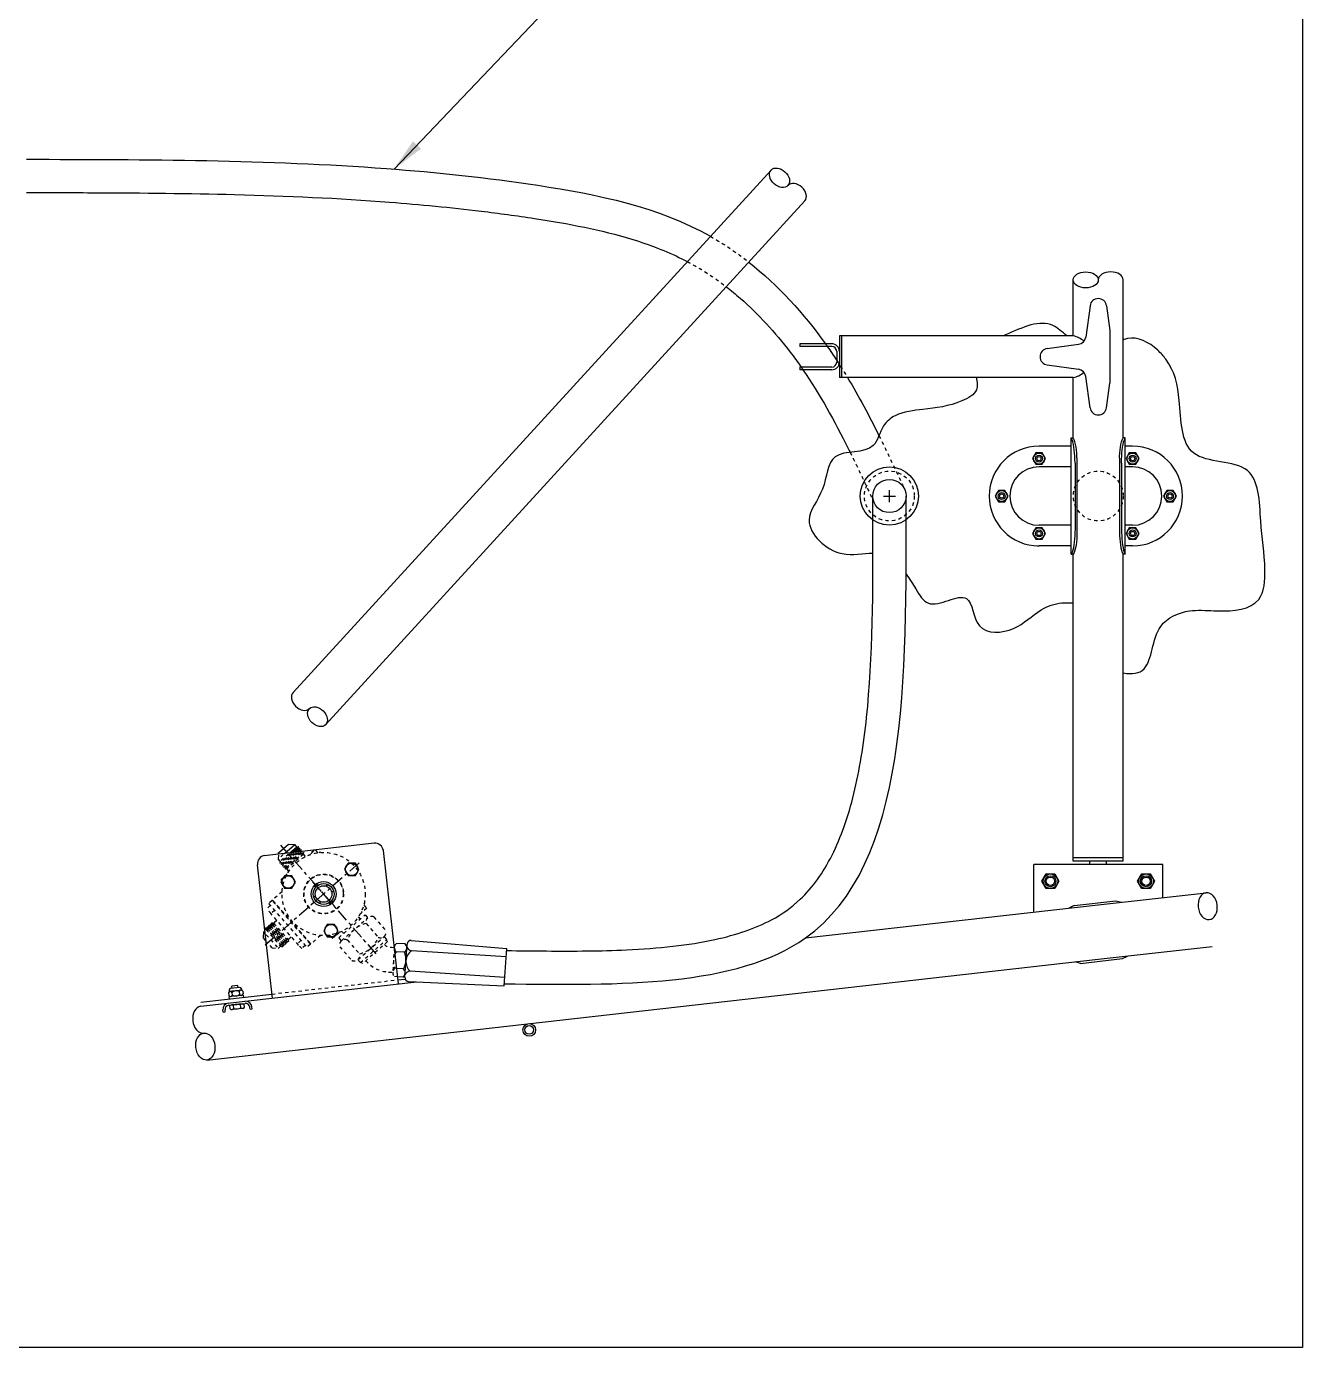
# Model space of a CAD drawing. Extents: x 0 to 235, y -192 to 68.
# Drawn here: x 133.95 to 172.32, y -129.16 to -89.43 of the extents above; entities that cross this region are included whole.
import ezdxf

# ---------------------------------------------------------------- set-up
doc = ezdxf.new("R2010")
doc.units = 0
doc.header["$LTSCALE"] = 0.3
doc.header["$MEASUREMENT"] = 0
doc.linetypes.add('CENTER', pattern=[2, 1.25, -0.25, 0.25, -0.25])
doc.linetypes.add('HIDDEN', pattern=[0.375, 0.25, -0.125])
for name, color, linetype in [('1', 1, 'CONTINUOUS'), ('HW', 6, 'CONTINUOUS'), ('NOTES', 2, 'CONTINUOUS')]:
    doc.layers.add(name, color=color, linetype=linetype)
doc.styles.add('ROMANS', font='ROMANS.shx')
doc.dimstyles.new('FRACTION', dxfattribs={"dimtxt": 0.125, "dimasz": 0.15, "dimexe": 0.12, "dimexo": 0.12, "dimgap": 0.05, "dimtad": 0, "dimtih": 1, "dimtoh": 1, "dimdec": 4, "dimzin": 4, "dimdsep": 46, "dimlunit": 5, "dimtxsty": 'ROMANS', "dimcen": 0.09, "dimclrd": 6, "dimclre": 6, "dimclrt": 256, "dimadec": 0, "dimazin": 0, "dimtfac": 0.72, "dimtdec": 4, "dimtofl": 0, "dimtmove": 0, "dimatfit": 3, "dimfxl": 1, "dimfrac": 2, "dimtolj": 1, "dimtzin": 4, "dimarcsym": 0})

msp = doc.modelspace()

# ---------------------------------------------------------------- linework, layer by layer
at = {"layer": '1', "color": 41, "linetype": 'Continuous'}
for p, q in [((141.970226, -109.460047), (156.337585, -93.752322)), ((142.944171, -110.433992), (157.352919, -94.681016)), ((164.237125, -116.06855), (164.237125, -114.63672)), ((168.112125, -115.630858), (168.112125, -114.63672)), ((166.174625, -115.849704), (169.418644, -115.483283)), ((165.446781, -115.871535), (166.7065, -115.729246)), ((166.174625, -117.486044), (169.601145, -117.099009)), ((139.373878, -120.513261), (166.174625, -117.486044)), ((165.64275, -117.606502), (166.902469, -117.464214))]:
    msp.add_line(p, q, dxfattribs=at)
at = {"layer": '1', "color": 41}
for p, q in [((165.424625, -98.742348), (165.424625, -97.056827)), ((166.924625, -101.804848), (166.924625, -97.056827)), ((165.926964, -97.833227), (165.797044, -98.776228)), ((166.422285, -97.833227), (166.524297, -98.573662)), ((165.424625, -98.742348), (158.39111, -98.742348)), ((158.39111, -98.742348), (158.39111, -99.992348)), ((158.45111, -98.742348), (158.45111, -99.992348)), ((166.524297, -98.573662), (166.524297, -100.161035)), ((158.16111, -98.977348), (157.20111, -98.977348)), ((157.20111, -98.977348), (157.20111, -99.057348)), ((158.16111, -99.057348), (157.20111, -99.057348)), ((158.31111, -99.207348), (158.31111, -99.527348)), ((164.640504, -99.119688), (165.583505, -98.989768)), ((158.16111, -99.677348), (157.20111, -99.677348)), ((157.20111, -99.677348), (157.20111, -99.757348)), ((164.640504, -99.615009), (165.583505, -99.744929)), ((158.16111, -99.757348), (157.20111, -99.757348)), ((165.424625, -99.992348), (158.39111, -99.992348)), ((165.424625, -101.804848), (165.424625, -99.992348)), ((165.926964, -100.901469), (165.797044, -99.958468)), ((166.422285, -100.901469), (166.524297, -100.161035)), ((165.361625, -102.054848), (164.394352, -102.054848)), ((165.361625, -105.304848), (165.361625, -101.804848)), ((165.361625, -101.804848), (165.424625, -101.804848)), ((166.987625, -101.804848), (166.924625, -101.804848)), ((166.987625, -105.304848), (166.987625, -101.804848)), ((167.206852, -102.054848), (166.987625, -102.054848)), ((165.535083, -102.40927), (165.535083, -104.700426)), ((166.814167, -102.40927), (166.814167, -104.700426)), ((165.361625, -102.674848), (164.394352, -102.674848)), ((165.478845, -102.568949), (165.478845, -104.540747)), ((166.870404, -102.568949), (166.870404, -104.540747)), ((167.206852, -102.674848), (166.987625, -102.674848)), ((165.361625, -104.434848), (164.394352, -104.434848)), ((167.206852, -104.434848), (166.987625, -104.434848)), ((165.361625, -105.054848), (164.394352, -105.054848)), ((167.206852, -105.054848), (166.987625, -105.054848)), ((165.361625, -105.304848), (165.424625, -105.304848)), ((165.424625, -114.539098), (165.424625, -105.304848)), ((166.924625, -114.539098), (166.924625, -105.304848)), ((166.987625, -105.304848), (166.924625, -105.304848)), ((144.40355, -113.996276), (141.099726, -114.369452)), ((141.529695, -114.320886), (141.532108, -114.2839)), ((141.532108, -114.2839), (141.832766, -114.020073)), ((141.710306, -114.300486), (142.016224, -114.032043)), ((141.832766, -114.020073), (142.016224, -114.032043)), ((141.873444, -114.282059), (142.078058, -114.10251)), ((141.925648, -114.276162), (142.133361, -114.093895)), ((141.977852, -114.270265), (142.117632, -114.147609)), ((142.078058, -114.10251), (142.016224, -114.032043)), ((142.030057, -114.264369), (142.172935, -114.138994)), ((142.078058, -114.10251), (142.133361, -114.093895)), ((142.082261, -114.258472), (142.157206, -114.192708)), ((142.117632, -114.147609), (142.133361, -114.093895)), ((142.117632, -114.147609), (142.172935, -114.138994)), ((142.134465, -114.252576), (142.212509, -114.184093)), ((142.157206, -114.192708), (142.172935, -114.138994)), ((142.157206, -114.192708), (142.212509, -114.184093)), ((142.186669, -114.246679), (142.19678, -114.237806)), ((142.19678, -114.237806), (142.212509, -114.184093)), ((142.19678, -114.237806), (142.252083, -114.229191)), ((142.249024, -114.239636), (142.252083, -114.229191)), ((145.132946, -118.226419), (144.68003, -114.216637)), ((141.345992, -118.654166), (140.893076, -114.644384)), ((168.112125, -114.63672), (164.237125, -114.63672)), ((166.924625, -114.430098), (165.424625, -114.430098)), ((166.924625, -114.539098), (165.424625, -114.539098)), ((165.924625, -114.63672), (165.924625, -114.539098)), ((166.424625, -114.63672), (166.424625, -114.539098)), ((142.639316, -115.570706), (142.586772, -115.616813)), ((142.676391, -115.208895), (142.601227, -115.274851)), ((142.640801, -115.31995), (142.601227, -115.274851)), ((142.715965, -115.253994), (142.676391, -115.208895)), ((143.017332, -115.238998), (142.964788, -115.285105)), ((143.182223, -115.42691), (143.12968, -115.473017)), ((142.804207, -115.758617), (142.751664, -115.804724)), ((143.092604, -115.834828), (143.05303, -115.789729)), ((143.167769, -115.768871), (143.092604, -115.834828)), ((143.167769, -115.768871), (143.128195, -115.723772)), ((157.368858, -116.84434), (166.174625, -115.849704)), ((165.446781, -115.871535), (165.293178, -115.949266)), ((166.7065, -115.729246), (166.873571, -115.770756)), ((141.074535, -116.844015), (141.086505, -116.660557)), ((141.117715, -116.63317), (141.086505, -116.660557)), ((141.125877, -116.705425), (141.086505, -116.660557)), ((141.151429, -116.931644), (141.074535, -116.844015)), ((165.64275, -117.606502), (165.475679, -117.564992)), ((166.902469, -117.464214), (167.056072, -117.386482)), ((139.191378, -118.897536), (145.687088, -118.163828)), ((145.118916, -118.102209), (145.33528, -118.07777)), ((139.191378, -118.771741), (141.331962, -118.529956)), ((139.864859, -119.073054), (139.8579, -119.011446)), ((139.864859, -119.073054), (139.927461, -119.065983)), ((139.927461, -119.065983), (139.920502, -119.004375)), ((140.030682, -118.866135), (140.526529, -118.810127)), ((140.496114, -118.829665), (140.06469, -118.878395)), ((140.075801, -118.97677), (140.06469, -118.878395)), ((140.445544, -118.819275), (140.111667, -118.856987)), ((140.113463, -118.872886), (140.111667, -118.856987)), ((140.455408, -118.960057), (140.132462, -118.996535)), ((140.183657, -118.964587), (140.172546, -118.866213)), ((140.399369, -118.940222), (140.388258, -118.841847)), ((140.44734, -118.835174), (140.445544, -118.819275)), ((140.507225, -118.928039), (140.496114, -118.829665)), ((140.671728, -118.981916), (140.664769, -118.920308)), ((140.671728, -118.981916), (140.73433, -118.974845)), ((140.73433, -118.974845), (140.727371, -118.913237))]:
    msp.add_line(p, q, dxfattribs=at)
at = {"layer": '1', "color": 41, "linetype": 'HIDDEN'}
for p, q in [((141.669501, -114.336292), (141.520138, -114.467358)), ((141.527644, -114.352315), (141.520138, -114.467358)), ((141.884843, -114.311968), (141.566244, -114.591538)), ((141.832639, -114.317865), (141.581972, -114.537824)), ((141.989252, -114.300175), (141.605818, -114.636637)), ((141.937048, -114.306072), (141.621546, -114.582923)), ((142.09366, -114.288382), (141.645392, -114.681736)), ((142.041456, -114.294278), (141.66112, -114.628022)), ((142.198069, -114.276589), (141.684966, -114.726835)), ((142.145864, -114.282485), (141.700694, -114.673121)), ((142.291657, -114.27429), (141.72454, -114.771933)), ((142.236354, -114.282905), (141.740268, -114.718219)), ((142.275928, -114.328004), (141.779842, -114.763318)), ((142.236354, -114.282905), (142.239577, -114.2719)), ((142.236354, -114.282905), (142.291657, -114.27429)), ((142.275928, -114.328004), (142.291657, -114.27429)), ((142.337332, -114.39798), (142.275928, -114.328004)), ((142.598077, -114.209959), (142.43006, -114.357393)), ((142.497772, -114.31128), (142.636408, -114.189627)), ((142.512799, -114.328404), (142.497772, -114.31128)), ((142.604672, -114.217475), (142.598077, -114.209959)), ((142.718306, -114.282958), (142.636408, -114.189627)), ((142.772176, -114.256749), (142.74621, -114.279534)), ((142.788665, -114.27554), (142.772176, -114.256749)), ((141.581972, -114.537824), (141.520138, -114.467358)), ((141.581972, -114.537824), (141.566244, -114.591538)), ((141.621546, -114.582923), (141.566244, -114.591538)), ((141.621546, -114.582923), (141.605818, -114.636637)), ((141.66112, -114.628022), (141.605818, -114.636637)), ((141.66112, -114.628022), (141.645392, -114.681736)), ((141.700694, -114.673121), (141.645392, -114.681736)), ((141.700694, -114.673121), (141.684966, -114.726835)), ((141.740268, -114.718219), (141.684966, -114.726835)), ((141.740268, -114.718219), (141.72454, -114.771933)), ((141.779842, -114.763318), (141.72454, -114.771933)), ((141.841246, -114.833294), (141.779842, -114.763318)), ((141.595797, -115.10276), (141.734433, -114.981108)), ((141.677695, -115.196091), (141.595797, -115.10276)), ((141.788954, -114.919961), (141.620937, -115.067396)), ((141.627533, -115.074912), (141.620937, -115.067396)), ((141.749459, -114.998232), (141.734433, -114.981108)), ((141.636399, -115.452952), (141.349028, -115.705119)), ((141.670673, -115.223314), (141.644707, -115.246099)), ((141.661196, -115.26489), (141.644707, -115.246099)), ((141.278963, -115.867855), (141.173732, -115.960195)), ((141.304185, -116.108859), (141.173732, -115.960195)), ((141.333995, -115.71831), (141.228765, -115.810649)), ((141.228765, -115.810649), (142.383007, -117.12603)), ((142.488237, -117.03369), (141.333995, -115.71831)), ((141.352936, -115.724733), (141.333995, -115.71831)), ((141.349028, -115.705119), (142.50327, -117.020499)), ((141.349028, -115.705119), (141.352936, -115.724733)), ((141.352936, -115.724733), (142.48433, -117.014076)), ((144.179628, -115.948625), (144.041325, -116.069985)), ((144.091232, -115.847888), (144.179628, -115.948625)), ((144.091301, -115.847631), (144.173199, -115.940962)), ((144.098322, -115.820408), (144.124288, -115.797623)), ((144.107799, -115.778832), (144.124288, -115.797623)), ((144.173199, -115.940962), (144.173032, -115.941108)), ((141.271937, -116.072109), (141.264421, -116.078705)), ((141.264421, -116.078705), (142.121857, -117.055844)), ((141.409415, -116.01652), (141.304185, -116.108859)), ((141.328752, -116.385125), (141.826395, -116.952241)), ((141.337367, -116.440427), (141.328752, -116.385125)), ((141.382466, -116.400853), (141.328752, -116.385125)), ((141.475482, -116.319231), (141.382466, -116.400853)), ((143.92775, -116.210429), (143.984203, -116.274763)), ((143.980042, -116.123761), (144.041325, -116.069985)), ((144.019638, -116.04527), (144.041325, -116.069985)), ((141.156972, -116.598723), (141.146099, -116.608264)), ((141.148357, -116.543421), (141.646, -117.110537)), ((141.156972, -116.598723), (141.148357, -116.543421)), ((141.202071, -116.559149), (141.148357, -116.543421)), ((141.156972, -116.598723), (141.592286, -117.094809)), ((141.161683, -116.74623), (141.521819, -117.156644)), ((141.193456, -116.503847), (141.691099, -117.070963)), ((141.247169, -116.519575), (141.193456, -116.503847)), ((141.202071, -116.559149), (141.193456, -116.503847)), ((141.202071, -116.559149), (141.637385, -117.055235)), ((141.238554, -116.464273), (141.736197, -117.031389)), ((141.247169, -116.519575), (141.238554, -116.464273)), ((141.292268, -116.480001), (141.238554, -116.464273)), ((141.247169, -116.519575), (141.682484, -117.015661)), ((141.283653, -116.424699), (141.781296, -116.991815)), ((141.337367, -116.440427), (141.283653, -116.424699)), ((141.292268, -116.480001), (141.283653, -116.424699)), ((141.292268, -116.480001), (141.727582, -116.976087)), ((141.337367, -116.440427), (141.772681, -116.936513)), ((141.382466, -116.400853), (141.81778, -116.896939)), ((142.790641, -116.768333), (142.50327, -117.020499)), ((142.98033, -116.768182), (142.996819, -116.786973)), ((142.996819, -116.786973), (143.022785, -116.764188)), ((143.050954, -116.760729), (143.13935, -116.861465)), ((143.277653, -116.740105), (143.208501, -116.800785)), ((143.255965, -116.71539), (143.277653, -116.740105)), ((143.277653, -116.740105), (143.338936, -116.686329)), ((143.431664, -116.645743), (143.488117, -116.710077)), ((141.206448, -116.994344), (141.187235, -116.972448)), ((141.338362, -117.144673), (141.206448, -116.994344)), ((141.338362, -117.144673), (141.521819, -117.156644)), ((141.592286, -117.094809), (141.521819, -117.156644)), ((141.592286, -117.094809), (141.646, -117.110537)), ((141.637385, -117.055235), (141.646, -117.110537)), ((141.637385, -117.055235), (141.691099, -117.070963)), ((141.682484, -117.015661), (141.736197, -117.031389)), ((141.682484, -117.015661), (141.691099, -117.070963)), ((141.727582, -116.976087), (141.736197, -117.031389)), ((141.727582, -116.976087), (141.781296, -116.991815)), ((141.772681, -116.936513), (141.826395, -116.952241)), ((141.772681, -116.936513), (141.781296, -116.991815)), ((141.910796, -116.815318), (141.81778, -116.896939)), ((141.81778, -116.896939), (141.826395, -116.952241)), ((142.202356, -116.92016), (142.097126, -117.012499)), ((142.227578, -117.161163), (142.097126, -117.012499)), ((142.129374, -117.049249), (142.121857, -117.055844)), ((142.332809, -117.068824), (142.227578, -117.161163)), ((142.488237, -117.03369), (142.383007, -117.12603)), ((142.48433, -117.014076), (142.50327, -117.020499)), ((142.488237, -117.03369), (142.48433, -117.014076)), ((143.208501, -116.800785), (143.13935, -116.861465)), ((141.331962, -118.529956), (145.118916, -118.102209))]:
    msp.add_line(p, q, dxfattribs=at)
at = {"layer": '1', "color": 41, "linetype": 'CENTER'}
for p, q in [((144.466506, -117.324727), (141.598635, -114.056485)), ((143.949829, -114.587036), (141.085326, -117.100629)), ((143.209334, -115.892047), (142.559661, -115.151676))]:
    msp.add_line(p, q, dxfattribs=at)
at = {"layer": '1', "color": 4, "linetype": 'HIDDEN'}
for p, q in [((143.339667, -116.840342), (144.132653, -116.144499)), ((143.418815, -116.930539), (144.211801, -116.234696)), ((144.132653, -116.144499), (144.211801, -116.234696)), ((144.392384, -116.209277), (144.755146, -116.622682)), ((144.163132, -116.410445), (144.525894, -116.82385)), ((143.339667, -116.840342), (143.418815, -116.930539)), ((143.370145, -117.106288), (143.732907, -117.519693)), ((143.599397, -116.90512), (143.962159, -117.318525)), ((143.91349, -117.494274), (144.706476, -116.798431)), ((143.992638, -117.584471), (144.785624, -116.888628)), ((144.806177, -116.953744), (144.054531, -117.613311)), ((144.785624, -116.888628), (144.706476, -116.798431)), ((144.764954, -116.906766), (144.806177, -116.953744)), ((144.926807, -117.122386), (145.009753, -117.127798)), ((145.009753, -117.127798), (144.960933, -117.876019)), ((143.992638, -117.584471), (143.91349, -117.494274)), ((144.013308, -117.566333), (144.054531, -117.613311)), ((144.836229, -117.867883), (144.960933, -117.876019)), ((145.0801, -117.75856), (145.028928, -117.755221)), ((145.108601, -118.010889), (145.012654, -118.004628))]:
    msp.add_line(p, q, dxfattribs=at)
at = {"layer": '1'}
for p, q in [((145.332143, -117.023599), (145.077748, -117.007)), ((145.326899, -118.025257), (145.392009, -117.027379)), ((145.326899, -118.025258), (145.392009, -117.02738)), ((145.375731, -117.276849), (145.38387, -117.152114)), ((145.519567, -116.915447), (148.38955, -117.162836)), ((148.316627, -118.28046), (148.38955, -117.162836)), ((145.438831, -118.152816), (148.316627, -118.28046))]:
    msp.add_line(p, q, dxfattribs=at)
at = {"layer": '1', "color": 6}
for p, q in [((145.31587, -117.273006), (145.061474, -117.256407)), ((148.373272, -117.412306), (145.529767, -117.226772)), ((145.283323, -117.77182), (145.0801, -117.75856)), ((148.332904, -118.03099), (145.489399, -117.845456)), ((145.26705, -118.021227), (145.108601, -118.010889))]:
    msp.add_line(p, q, dxfattribs=at)
at = {"layer": '1', "color": 41}
for points in [[(165.478845, -102.568949), (165.478502, -102.560317), (165.474565, -102.459592), (165.469668, -102.360313), (165.463181, -102.263528), (165.454581, -102.170479), (165.443346, -102.082413), (165.428955, -102.000572), (165.410886, -101.926202), (165.388616, -101.860546), (165.361625, -101.804848)], [(165.535083, -102.40927), (165.532668, -102.360313), (165.526181, -102.263528), (165.517581, -102.170479), (165.506346, -102.082413), (165.491955, -102.000572), (165.473886, -101.926202), (165.451616, -101.860546), (165.424625, -101.804848)], [(166.814167, -102.40927), (166.816581, -102.360313), (166.823069, -102.263528), (166.831669, -102.170479), (166.842903, -102.082413), (166.857294, -102.000572), (166.875364, -101.926202), (166.897633, -101.860546), (166.924625, -101.804848)], [(166.870404, -102.568949), (166.870747, -102.560317), (166.874685, -102.459592), (166.879581, -102.360313), (166.886069, -102.263528), (166.894669, -102.170479), (166.905903, -102.082413), (166.920294, -102.000572), (166.938364, -101.926202), (166.960633, -101.860546), (166.987625, -101.804848)], [(165.478845, -104.540747), (165.478502, -104.549379), (165.474565, -104.650104), (165.469668, -104.749383), (165.463181, -104.846169), (165.454581, -104.939217), (165.443346, -105.027284), (165.428955, -105.109124), (165.410886, -105.183495), (165.388616, -105.249151), (165.361625, -105.304848)], [(165.535083, -104.700426), (165.532668, -104.749383), (165.526181, -104.846169), (165.517581, -104.939217), (165.506346, -105.027284), (165.491955, -105.109124), (165.473886, -105.183495), (165.451616, -105.249151), (165.424625, -105.304848)], [(166.814167, -104.700426), (166.816581, -104.749383), (166.823069, -104.846169), (166.831669, -104.939217), (166.842903, -105.027284), (166.857294, -105.109124), (166.875364, -105.183495), (166.897633, -105.249151), (166.924625, -105.304848)], [(166.870404, -104.540747), (166.870747, -104.549379), (166.874685, -104.650104), (166.879581, -104.749383), (166.886069, -104.846169), (166.894669, -104.939217), (166.905903, -105.027284), (166.920294, -105.109124), (166.938364, -105.183495), (166.960633, -105.249151), (166.987625, -105.304848)]]:
    msp.add_lwpolyline(points, dxfattribs=at)
for points in [[(143.621367, -114.967739), (143.838451, -114.967958), (143.947183, -114.780068), (143.838831, -114.591958), (143.621748, -114.591739), (143.513016, -114.779629)], [(141.710363, -115.348445), (141.927447, -115.348665), (142.036179, -115.160775), (141.927827, -114.972665), (141.710743, -114.972445), (141.602011, -115.160335)], [(164.992125, -115.13672), (164.864625, -115.357557), (164.609625, -115.357557), (164.482125, -115.13672), (164.609625, -114.915884), (164.864625, -114.915884)], [(167.867125, -115.13672), (167.739625, -115.357557), (167.484625, -115.357557), (167.357125, -115.13672), (167.484625, -114.915884), (167.739625, -114.915884)], [(142.995567, -116.81307), (143.21265, -116.81329), (143.321382, -116.6254), (143.213031, -116.43729), (142.995947, -116.43707), (142.887215, -116.62496)]]:
    msp.add_lwpolyline(points, close=True, dxfattribs=at)
at = {"layer": '1'}
for radius in [0.875, 0.5]:
    msp.add_circle((159.894352, -103.554848), radius, dxfattribs=at)
at = {"layer": '1', "color": 4, "linetype": 'HIDDEN'}
msp.add_circle((159.894352, -103.554848), 0.75, dxfattribs=at)
at = {"layer": '1', "color": 41, "linetype": 'HIDDEN'}
for centre, radius in [((166.174625, -103.554848), 0.75), ((142.884498, -115.521861), 1.25), ((142.884498, -115.521861), 0.6), ((142.884498, -115.521861), 0.59)]:
    msp.add_circle(centre, radius, dxfattribs=at)
at = {"layer": '1', "color": 41}
for centre, radius in [((143.730099, -114.779849), 0.188), ((141.819095, -115.160555), 0.188), ((142.884498, -115.521861), 0.375), ((164.737125, -115.13672), 0.220836), ((164.737125, -115.13672), 0.166284), ((164.737125, -115.13672), 0.125), ((167.612125, -115.13672), 0.220836), ((167.612125, -115.13672), 0.166284), ((167.612125, -115.13672), 0.125), ((142.884498, -115.521861), 0.3125), ((142.884498, -115.521861), 0.25), ((143.104299, -116.62518), 0.188), ((149.067174, -119.609585), 0.19), ((149.067174, -119.609585), 0.13)]:
    msp.add_circle(centre, radius, dxfattribs=at)
for centre, radius, start, end in [((166.174625, -97.867348), 0.25, 7.8444221, 172.1555779), ((165.315095, -99.367348), 0.634525, 47.5124252, 80.0599929), ((165.549384, -98.742107), 0.25, 277.8444221, 352.1555779), ((158.16111, -99.207348), 0.23, 0, 90), ((158.16111, -99.207348), 0.15, 0, 90), ((164.674625, -99.367348), 0.25, 97.8444221, 262.1555779), ((158.16111, -99.527348), 0.15, 270, 0), ((158.16111, -99.527348), 0.23, 270, 0), ((165.315095, -99.367348), 0.634525, 279.9400071, 312.4875748), ((165.549384, -99.992589), 0.25, 7.8444221, 82.1555779), ((166.174625, -100.867348), 0.25, 187.8444221, 352.1555779), ((164.394352, -103.554848), 1.5, 90, 270), ((167.206852, -103.554848), 1.5, 270, 90), ((164.394352, -103.554848), 0.88, 90, 270), ((167.206852, -103.554848), 0.88, 270, 90), ((164.394352, -103.554848), 1.5, 267.6456748, 270), ((144.43161, -114.244697), 0.25, 6.4444009, 96.4444009), ((141.141497, -114.616324), 0.25, 96.4444009, 186.4444009), ((140.540559, -118.934338), 0.188, 6.4444009, 96.4444009), ((140.044712, -118.990345), 0.188, 96.4444009, 186.4444009), ((140.044712, -118.990345), 0.125, 96.4444009, 186.4444009), ((140.124841, -118.927404), 0.069583, 225.1892662, 327.6995356), ((140.267543, -118.74019), 0.239564, 249.5028955, 303.3859062), ((140.448409, -118.890857), 0.069583, 225.1892662, 327.6995356), ((140.540559, -118.934338), 0.125, 6.4444009, 96.4444009)]:
    msp.add_arc(centre, radius, start, end, dxfattribs=at)
at = {"layer": '1', "color": 4, "linetype": 'HIDDEN'}
for centre, radius, start, end in [((144.321475, -116.359681), 0.166281, 131.2668448, 197.7755779), ((144.321475, -116.359681), 0.166281, 64.7581116, 131.2668448), ((144.312044, -117.148701), 0.753125, 101.4040104, 161.1296791), ((144.596803, -116.673446), 0.166281, 311.2668448, 17.7755779), ((143.528488, -117.055524), 0.166281, 131.2668448, 197.7755779), ((143.528488, -117.055524), 0.166281, 64.7581116, 131.2668448), ((143.813247, -116.580269), 0.753125, 281.4040104, 341.1296791), ((144.596803, -116.673446), 0.166281, 244.7581116, 311.2668448), ((144.901323, -116.870254), 0.253416, 221.2668448, 275.7716481), ((143.803816, -117.369289), 0.166281, 244.7581116, 311.2668448), ((143.803816, -117.369289), 0.166281, 311.2668448, 17.7755779), ((144.901323, -116.870254), 0.99975, 221.2668448, 266.2668448), ((145.53487, -117.537764), 0.550696, 156.3950097, 203.2583113), ((145.120762, -117.886448), 0.160168, 176.2668448, 227.5488564), ((145.120762, -117.886448), 0.160168, 124.9848331, 176.2668448)]:
    msp.add_arc(centre, radius, start, end, dxfattribs=at)
at = {"layer": '1', "color": 6}
for centre, radius, start, end in [((145.169582, -117.138226), 0.160168, 176.2668448, 227.5488564), ((145.224036, -117.141779), 0.160168, 304.9848331, 356.2668749), ((145.540184, -117.072291), 0.154832, 189.3954932, 266.3914723), ((145.53487, -117.537764), 0.550696, 149.2753782, 156.3950097), ((144.809927, -117.490463), 0.550696, 329.2753782, 23.2583113), ((145.752135, -117.55194), 0.393516, 124.2892917, 228.2443978), ((145.175216, -117.890001), 0.160168, 356.2668448, 47.5488564), ((145.479654, -117.999982), 0.154832, 86.1422172, 163.1381964)]:
    msp.add_arc(centre, radius, start, end, dxfattribs=at)
at = {"layer": '1'}
for centre, radius, start, end in [((145.169582, -117.138226), 0.160168, 124.9848331, 176.2668448), ((145.224036, -117.141779), 0.160168, 356.2668749, 47.5488564), ((145.511754, -117.035193), 0.12, 86.2668448, 176.2668448), ((145.175216, -117.890001), 0.160168, 304.9848331, 356.2668448), ((145.446645, -118.033071), 0.12, 176.2668448, 266.2668448)]:
    msp.add_arc(centre, radius, start, end, dxfattribs=at)
at = {"layer": '1', "color": 41}
for centre, major_axis, ratio in [((156.591418, -93.984496), (0.253834, -0.232174), 0.707106781), ((165.799625, -97.056827), (-0.375, 0), 0.644363294)]:
    msp.add_ellipse(centre, major_axis=major_axis, ratio=ratio, dxfattribs=at)
for centre, major_axis, ratio in [((157.099085, -94.448843), (-0.253834, 0.232174), 0.707106781), ((166.549625, -97.056827), (-0.375, 0), 0.644363294)]:
    msp.add_ellipse(centre, major_axis=major_axis, ratio=ratio, start_param=3.141592654, end_param=6.283185307, dxfattribs=at)
at = {"layer": '1', "color": 41, "linetype": 'Continuous'}
for centre, major_axis in [((142.213712, -109.703533), (0.243486, -0.243486)), ((139.237003, -119.301467), (0.045625, -0.403931))]:
    msp.add_ellipse(centre, major_axis=major_axis, ratio=0.707106781, start_param=3.141592654, end_param=6.283185307, dxfattribs=at)
for centre, major_axis in [((142.700685, -110.190505), (0.243486, -0.243486)), ((139.328253, -120.10933), (0.045625, -0.403931))]:
    msp.add_ellipse(centre, major_axis=major_axis, ratio=0.707106781, dxfattribs=at)
at = {"layer": '1', "color": 41, "extrusion": (0, 0, -1)}
msp.add_ellipse((169.464269, -115.887215), major_axis=(-0.045625, 0.403931), ratio=0.707106781, dxfattribs=at)
at = {"layer": '1'}
for points, knots in [([(133.949124, -93.429847), (137.569451, -93.434537), (142.718864, -93.441209), (149.582718, -94.170444), (152.95089, -94.860069), (154.514681, -95.745289)], [0, 0, 0, 0, 10.829474588, 15.40342626, 20.818610113, 20.818610113, 20.818610113, 20.818610113]), ([(133.947828, -94.429846), (134.647061, -94.430752), (135.345389, -94.431658), (137.436895, -94.440047), (138.826599, -94.453217), (141.772576, -94.529239), (143.326982, -94.598339), (145.787617, -94.788218), (146.701435, -94.876745), (148.150553, -95.053536), (148.685258, -95.126578), (150.236941, -95.363868), (151.233257, -95.550195), (152.68281, -95.994435), (153.186163, -96.187419), (153.711831, -96.449018), (153.765975, -96.47676), (153.81971, -96.505096)], [0, 0, 0, 0, 2.091612248, 2.091612248, 6.274836744, 6.274836744, 11.002445622, 11.002445622, 13.814523999, 13.814523999, 15.454322088, 15.454322088, 18.566170163, 18.566170163, 20.349736906, 20.349736906, 20.556438867, 20.556438867, 20.556438867, 20.556438867]), ([(154.991089, -97.263188), (155.13408, -97.373937), (155.274582, -97.489757), (155.958266, -98.087201), (156.462141, -98.637057), (157.025582, -99.375075), (157.134641, -99.525007), (157.240666, -99.677348)], [22.129571955, 22.129571955, 22.129571955, 22.129571955, 22.730839559, 22.730839559, 25.111942213, 25.111942213, 25.706020935, 25.706020935, 25.706020935, 25.706020935]), ([(157.295916, -99.757348), (157.806085, -100.501756), (158.246284, -101.302408), (158.680303, -102.174264), (158.696713, -102.207354), (158.71309, -102.240498)], [25.809726625, 25.809726625, 25.809726625, 25.809726625, 28.696815731, 28.696815731, 28.810514968, 28.810514968, 28.810514968, 28.810514968]), ([(148.385713, -117.221641), (148.788173, -117.227004), (149.188639, -117.232238), (150.411374, -117.240883), (151.219632, -117.235999), (152.954215, -117.156413), (153.856817, -117.062888), (155.298604, -116.748938), (155.871726, -116.553368), (156.677358, -116.124779), (156.957693, -115.923494), (157.586516, -115.325917), (157.903121, -114.884689), (158.439896, -113.819425), (158.657778, -113.196421), (158.998855, -111.802695), (159.122163, -111.032795), (159.397046, -108.418161), (159.408693, -106.381486), (159.397277, -104.053987), (159.395796, -103.807608), (159.394312, -103.560861)], [0.04539807, 0.04539807, 0.04539807, 0.04539807, 1.102513819, 1.102513819, 3.307541457, 3.307541457, 6.084099202, 6.084099202, 8.383156865, 8.383156865, 9.985177072, 9.985177072, 12.337675237, 12.337675237, 14.690173403, 14.690173403, 17.042671569, 17.042671569, 22.176096293, 22.176096293, 22.781994715, 22.781994715, 22.781994715, 22.781994715])]:
    msp.add_open_spline(points, degree=3, knots=knots, dxfattribs=at)
at = {"layer": '1', "color": 4, "linetype": 'HIDDEN'}
for points in [[(154.514681, -95.745289), (154.916836, -95.972939), (155.301657, -96.234408), (155.668052, -96.523069)], [(157.970974, -98.977348), (157.989958, -99.00396), (158.008839, -99.030627), (158.027619, -99.057348)], [(157.240666, -99.677348), (157.259175, -99.703942), (157.27759, -99.730609), (157.295916, -99.757348)], [(158.31111, -99.475972), (158.422323, -99.646294), (158.530013, -99.818508), (158.634674, -99.992348)], [(159.581241, -101.740199), (159.839748, -102.261205), (160.086607, -102.788466), (160.333465, -103.315726)], [(158.71309, -102.240498), (158.955082, -102.730249), (159.189998, -103.231804), (159.427812, -103.739745)]]:
    msp.add_open_spline(points, degree=3, dxfattribs=at)
msp.add_open_spline([(153.81971, -96.505096), (154.075474, -96.639969), (154.321975, -96.788323), (154.708414, -97.050973), (154.850947, -97.154645), (154.991089, -97.263188)], degree=3, knots=[20.556438867, 20.556438867, 20.556438867, 20.556438867, 21.540288233, 21.540288233, 22.129571955, 22.129571955, 22.129571955, 22.129571955], dxfattribs=at)
at = {"layer": '1'}
for points in [[(155.668052, -96.523069), (156.546655, -97.215268), (157.319307, -98.063825), (157.970974, -98.977348)], [(158.027619, -99.057348), (158.124713, -99.195495), (158.219117, -99.335086), (158.31111, -99.475972)], [(158.634674, -99.992348), (158.976828, -100.560665), (159.286601, -101.146369), (159.581241, -101.740199)]]:
    msp.add_open_spline(points, degree=3, dxfattribs=at)
at = {"layer": '1', "color": 41}
for points, knots in [([(165.230492, -98.742348), (165.088077, -98.619266), (164.593845, -98.162148), (163.901195, -98.48472), (163.331423, -98.731066), (163.305399, -98.742348)], [16.813682982, 16.813682982, 16.813682982, 16.813682982, 17.148247365, 18.061773378, 18.105444779, 18.105444779, 18.105444779, 18.105444779]), ([(166.924625, -108.871627), (167.184481, -108.925597), (167.818061, -108.840903), (167.76451, -107.400583), (168.854198, -106.948334), (169.439299, -106.998059), (170.182176, -107.024544), (171.145518, -106.935605), (171.222057, -105.523504), (171.056326, -104.589928), (171.020778, -103.405209), (170.625528, -102.423236), (168.650678, -102.678747), (168.670042, -100.719529), (168.462026, -99.71104), (167.810091, -98.983299), (167.305872, -98.725729), (166.968553, -98.847527), (166.924625, -98.86711)], [5.526363781, 5.526363781, 5.526363781, 5.526363781, 6.011150018, 6.868724906, 7.487779689, 7.952698964, 8.033497701, 8.82324473, 9.40027163, 10.319360276, 10.837349586, 11.307152953, 12.373385979, 13.40388114, 14.223414731, 14.431191342, 15.043100284, 15.13586256, 15.13586256, 15.13586256, 15.13586256]), ([(162.508787, -99.992348), (162.530275, -100.122814), (162.584118, -100.44972), (161.841148, -100.83754), (161.038563, -100.944142), (160.163508, -101.024583), (159.623285, -101.458342), (159.483106, -102.357818), (158.023481, -102.063217), (158.02082, -103.408581), (157.118653, -104.363537), (158.297122, -105.489297), (159.112526, -105.270678), (159.401076, -105.27115)], [0, 0, 0, 0, 0.366127089, 0.917395957, 2.116976172, 2.969201237, 3.441379411, 4.107434848, 5.294783189, 6.339612585, 7.359872273, 8.769221555, 9.683539121, 9.683539121, 9.683539121, 9.683539121]), ([(160.39962, -105.909315), (160.502037, -106.047811), (160.715143, -106.381811), (161.11789, -107.094585), (162.406498, -106.160602), (162.407778, -107.751723), (163.737821, -107.645899), (164.315736, -106.988148), (164.977197, -106.74677), (165.310809, -106.762927), (165.424625, -106.768439)], [10.948818081, 10.948818081, 10.948818081, 10.948818081, 11.41900831, 11.990819048, 13.139755435, 14.049268555, 15.077216477, 16.080783533, 16.739380696, 17.080417561, 17.080417561, 17.080417561, 17.080417561])]:
    msp.add_open_spline(points, degree=3, knots=knots, dxfattribs=at)
at = {"layer": '1'}
msp.add_spline([(148.320512, -118.220917), (157.368858, -116.84434), (160.394352, -103.554848)], degree=3, dxfattribs=at)
at = {"layer": 'HW', "color": 41}
for p, q in [((164.296202, -102.259848), (164.198053, -102.429848)), ((164.198053, -102.429848), (164.296202, -102.599848)), ((164.492501, -102.259848), (164.296202, -102.259848)), ((164.590651, -102.429848), (164.492501, -102.259848)), ((164.492501, -102.599848), (164.590651, -102.429848)), ((167.108702, -102.259848), (167.010553, -102.429848)), ((167.010553, -102.429848), (167.108702, -102.599848)), ((167.305001, -102.259848), (167.108702, -102.259848)), ((167.403151, -102.429848), (167.305001, -102.259848)), ((167.305001, -102.599848), (167.403151, -102.429848)), ((164.296202, -102.599848), (164.492501, -102.599848)), ((167.108702, -102.599848), (167.305001, -102.599848)), ((163.171202, -103.384848), (163.073053, -103.554848)), ((163.073053, -103.554848), (163.171202, -103.724848)), ((163.367501, -103.384848), (163.171202, -103.384848)), ((163.465651, -103.554848), (163.367501, -103.384848)), ((163.367501, -103.724848), (163.465651, -103.554848)), ((168.233702, -103.384848), (168.135553, -103.554848)), ((168.135553, -103.554848), (168.233702, -103.724848)), ((168.430001, -103.384848), (168.233702, -103.384848)), ((168.528151, -103.554848), (168.430001, -103.384848)), ((168.430001, -103.724848), (168.528151, -103.554848)), ((163.171202, -103.724848), (163.367501, -103.724848)), ((168.233702, -103.724848), (168.430001, -103.724848)), ((164.296202, -104.509848), (164.198053, -104.679848)), ((164.198053, -104.679848), (164.296202, -104.849848)), ((164.492501, -104.509848), (164.296202, -104.509848)), ((164.296202, -104.849848), (164.492501, -104.849848)), ((164.590651, -104.679848), (164.492501, -104.509848)), ((164.492501, -104.849848), (164.590651, -104.679848)), ((167.108702, -104.509848), (167.010553, -104.679848)), ((167.010553, -104.679848), (167.108702, -104.849848)), ((167.305001, -104.509848), (167.108702, -104.509848)), ((167.108702, -104.849848), (167.305001, -104.849848)), ((167.403151, -104.679848), (167.305001, -104.509848)), ((167.305001, -104.849848), (167.403151, -104.679848)), ((140.362909, -118.334921), (140.084181, -118.366404)), ((140.309067, -118.270317), (140.122255, -118.291418)), ((140.130139, -118.361213), (140.122255, -118.291418)), ((140.316951, -118.340112), (140.309067, -118.270317)), ((140.412689, -118.374596), (140.417427, -118.416541)), ((140.021823, -118.494242), (140.03103, -118.575751)), ((140.465628, -118.56441), (140.03524, -118.613024)), ((140.03524, -118.613024), (140.042311, -118.675626)), ((140.044505, -118.416184), (140.049243, -118.458128)), ((140.12521, -118.444816), (140.071412, -118.450893)), ((140.340404, -118.420509), (140.12521, -118.444816)), ((140.12942, -118.482089), (140.138627, -118.563598)), ((140.394203, -118.414433), (140.340404, -118.420509)), ((140.344614, -118.457782), (140.353821, -118.539291)), ((140.452211, -118.445629), (140.461418, -118.527138)), ((140.465628, -118.56441), (140.472699, -118.627012))]:
    msp.add_line(p, q, dxfattribs=at)
for centre, radius in [((164.394352, -102.429848), 0.167928), ((164.394352, -102.429848), 0.103819), ((164.394352, -102.429848), 0.0625), ((167.206852, -102.429848), 0.167928), ((167.206852, -102.429848), 0.103819), ((167.206852, -102.429848), 0.0625), ((163.269352, -103.554848), 0.167928), ((163.269352, -103.554848), 0.103819), ((163.269352, -103.554848), 0.0625), ((168.331852, -103.554848), 0.167928), ((168.331852, -103.554848), 0.103819), ((168.331852, -103.554848), 0.0625), ((164.394352, -104.679848), 0.167928), ((164.394352, -104.679848), 0.103819), ((164.394352, -104.679848), 0.0625), ((167.206852, -104.679848), 0.167928), ((167.206852, -104.679848), 0.103819), ((167.206852, -104.679848), 0.0625)]:
    msp.add_circle(centre, radius, dxfattribs=at)
for centre, radius, start, end in [((140.089233, -118.411132), 0.045012, 96.4444009, 186.4444009), ((140.367961, -118.379648), 0.045012, 6.4444009, 96.4444009), ((140.077902, -118.508355), 0.057827, 27.014393, 165.8744088), ((140.082548, -118.549485), 0.057827, 207.014393, 345.8744088), ((140.252454, -118.606602), 0.175045, 58.2311902, 134.6576116), ((140.230787, -118.414778), 0.175045, 238.2311902, 314.6576116), ((140.400693, -118.471895), 0.057827, 27.014393, 165.8744088), ((140.405339, -118.513025), 0.057827, 207.014393, 345.8744088)]:
    msp.add_arc(centre, radius, start, end, dxfattribs=at)
at = {"layer": 'NOTES'}
for p, q in [((172.317378, -69.160228), (172.317378, -129.160228)), ((172.317378, -129.160228), (112.317378, -129.160228))]:
    msp.add_line(p, q, dxfattribs=at)
at = {"layer": 'NOTES', "color": 6}
for p, q in [((159.714352, -103.554848), (160.074352, -103.554848)), ((159.894352, -103.734848), (159.894352, -103.374848))]:
    msp.add_line(p, q, dxfattribs=at)

# ---------------------------------------------------------------- leaders
at = {"layer": 'NOTES', "annotation_type": 0, "has_hookline": 1, "hookline_direction": 0, "text_width": 10.380952}
msp.add_leader([(145.001977, -93.724642), (149.912258, -88.5625), (151.84881, -88.5625)], dimstyle='FRACTION', override={"dimasz": 1, "dimgap": 0.05, "dimtad": 0}, dxfattribs=at)

doc.saveas('drawing.dxf')
